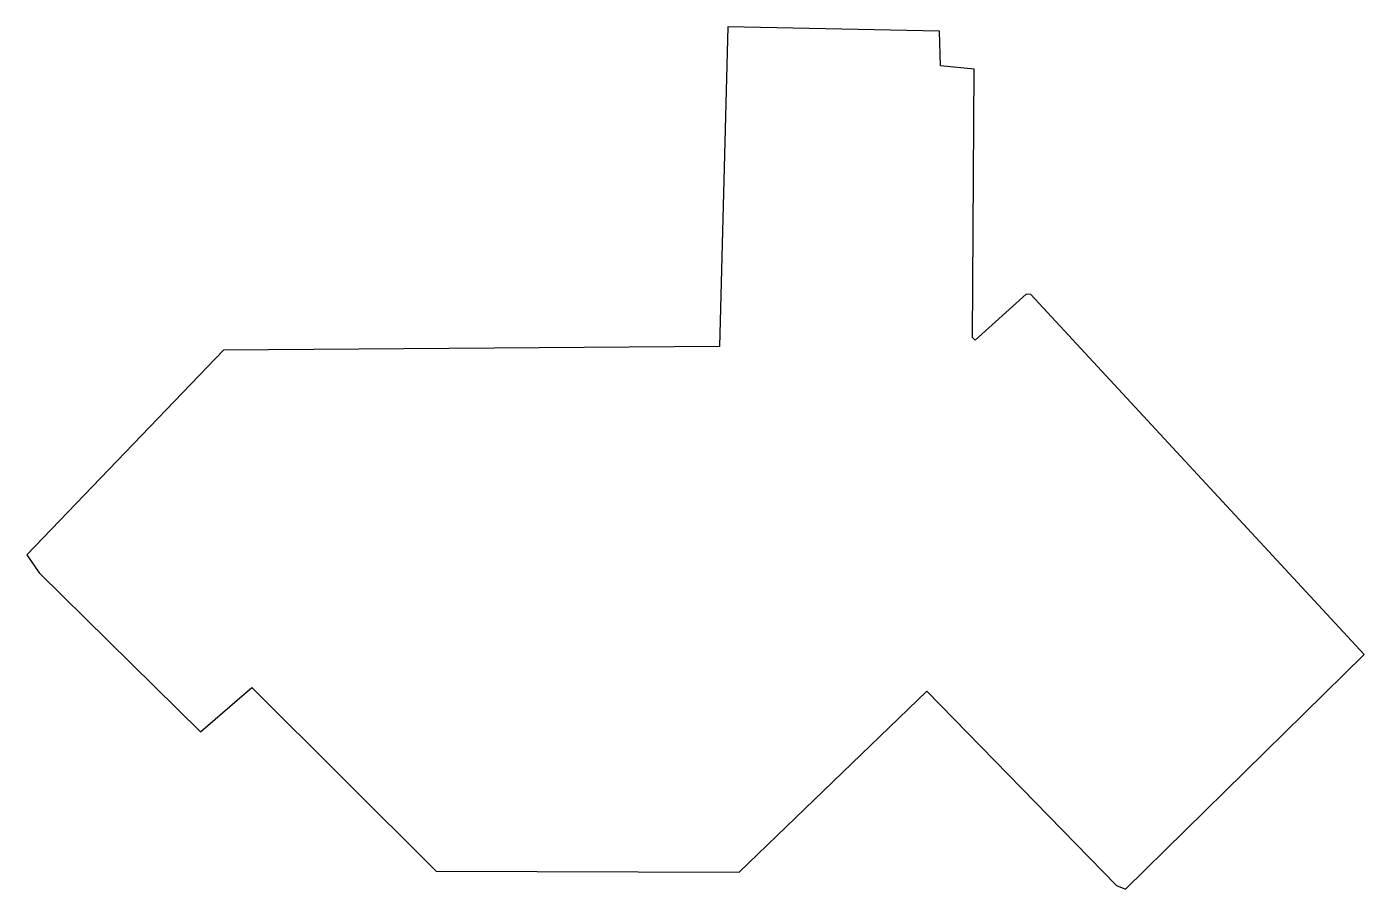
# Model space of a CAD drawing. Header units: millimetres. Extents: x 211 to 3526, y 252 to 2390.
import ezdxf

# ---------------------------------------------------------------- set-up
doc = ezdxf.new("R2010")
doc.units = ezdxf.units.MM

msp = doc.modelspace()

# ---------------------------------------------------------------- linework, layer by layer
for p, q in [((1949, 2390), (1928, 1597)), ((2473, 2379), (1949, 2390)), ((2476, 2293), (2473, 2379)), ((2559, 2285), (2476, 2293)), ((2555, 1620), (2559, 2285)), ((2688, 1727), (2562, 1613)), ((2700, 1726), (2688, 1727)), ((2700, 1726), (3526, 834)), ((1928, 1597), (699, 1588)), ((2562, 1613), (2555, 1620)), ((699, 1588), (211, 1081)), ((211, 1081), (242, 1036)), ((242, 1036), (642, 642)), ((2934, 252), (3526, 834)), ((642, 642), (769, 752)), ((769, 752), (1226, 297)), ((1977, 294), (2442, 743)), ((2442, 743), (2912, 261)), ((1226, 297), (1977, 294)), ((2912, 261), (2934, 252))]:
    msp.add_line(p, q)

doc.saveas('drawing.dxf')
